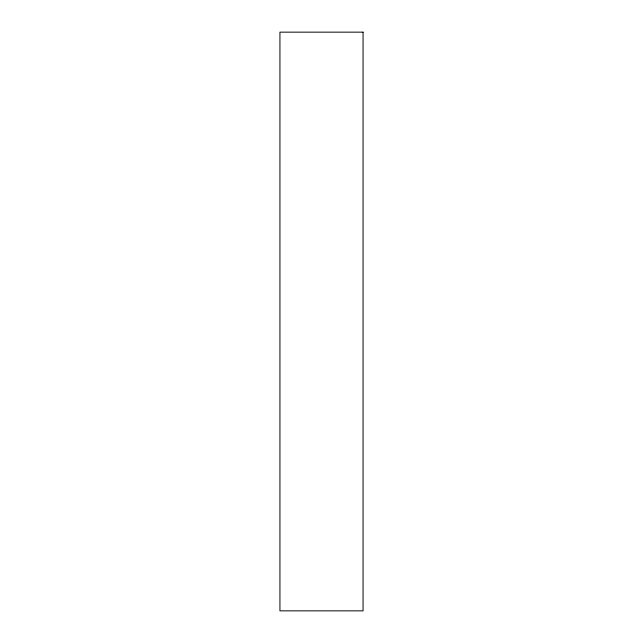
<?xml version="1.0" encoding="UTF-8"?>
<svg xmlns="http://www.w3.org/2000/svg" width="643" height="643" viewBox="0 0 643 643"><rect width="100%" height="100%" fill="white"/><g stroke="black" fill="none" stroke-linecap="round" stroke-linejoin="round"><path stroke-width="0.96" d="M363.062 32.15L279.938 32.15L279.938 610.85L363.062 610.85L363.062 32.15"/></g></svg>
